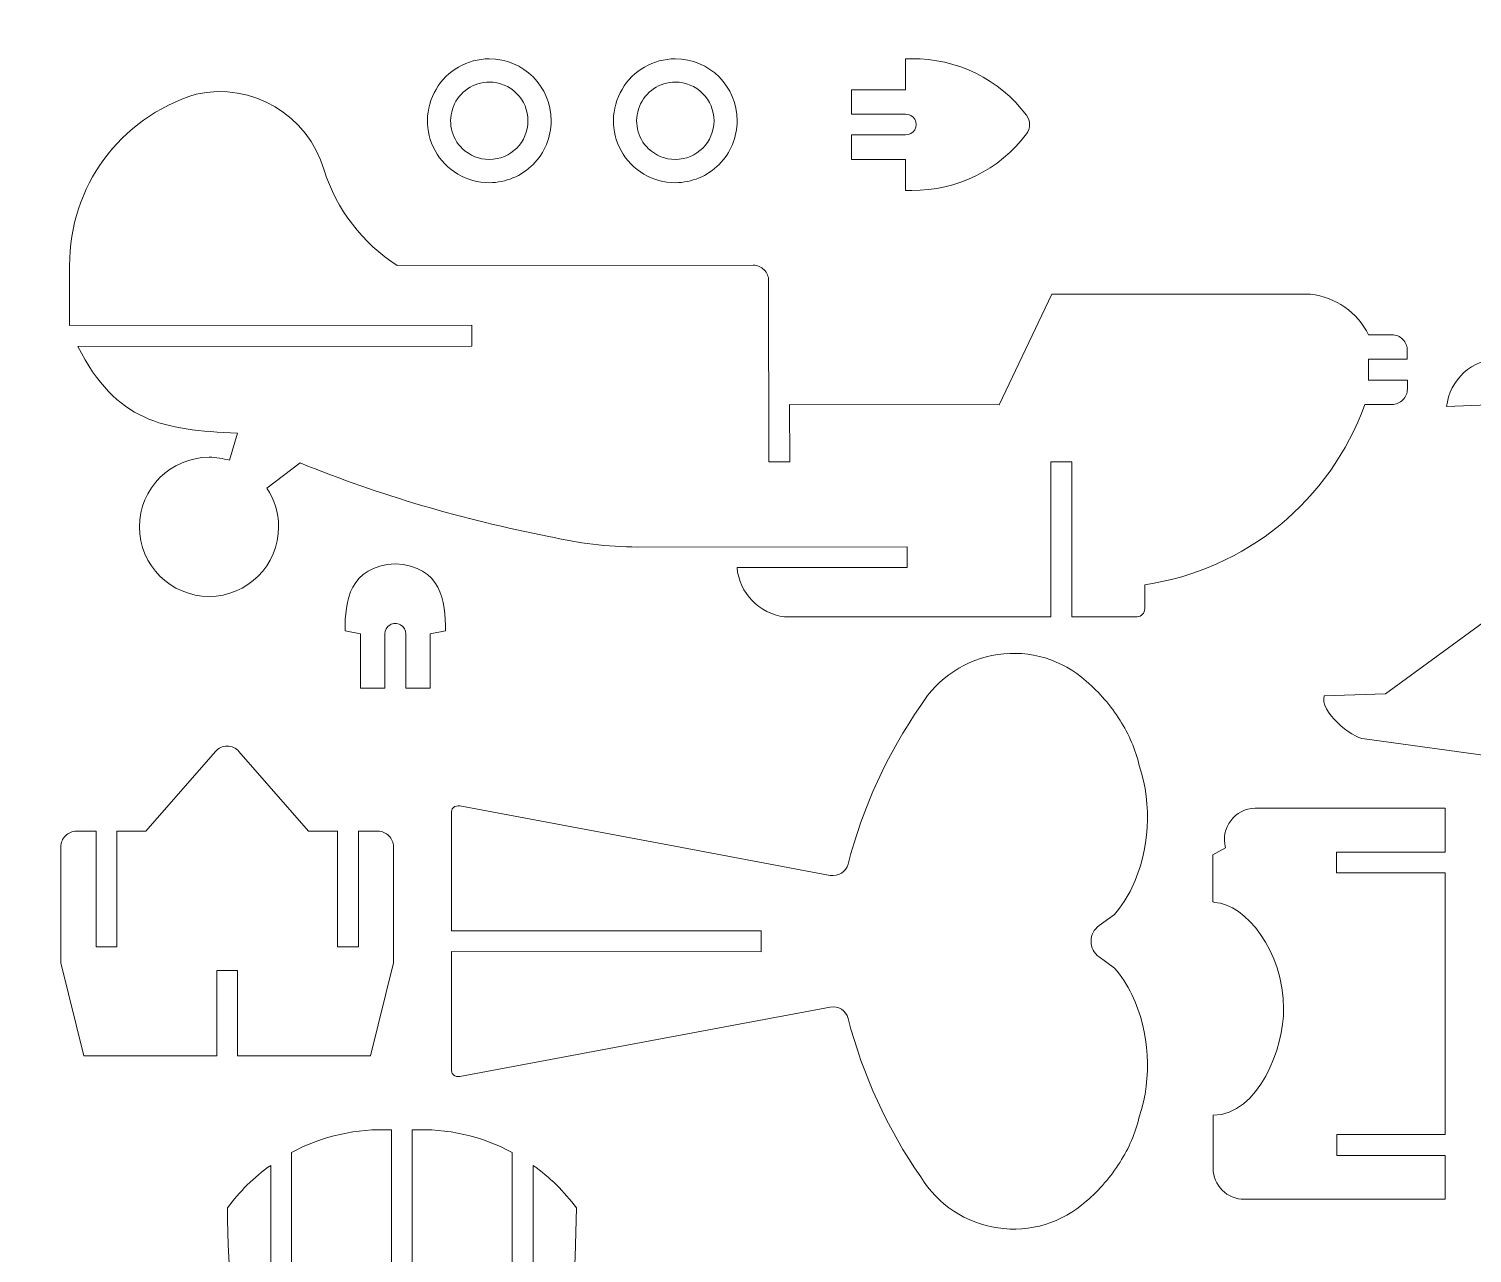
# Model space of a CAD drawing. Header units: millimetres. Extents: x -146 to 459, y -268 to 193.
# Drawn here: x -146.2 to 178.3, y -82.4 to 192.8 of the extents above; entities that cross this region are included whole.
import ezdxf

# ---------------------------------------------------------------- set-up
doc = ezdxf.new("R2010")
doc.units = ezdxf.units.MM
doc.header["$MEASUREMENT"] = 0

msp = doc.modelspace()

# ---------------------------------------------------------------- linework, layer by layer
at = {"color": 2, "lineweight": 5}
for points, knots in [([(180.9187, 39.9012), (180.6599, 39.9018), (208.8346, 39.8744), (213.618, 39.8742), (213.618, 39.8742), (218.4166, 39.8744), (220.2484, 39.9371), (222.7986, 37.5787), (222.7986, 37.5787), (219.7044, 30.4323), (212.5299, 25.9146), (204.7489, 26.2243), (204.7489, 26.2243), (204.7489, 26.2243), (154.1338, 33.1851), (154.1338, 33.1851), (154.1338, 33.1851), (151.0936, 33.4293), (143.9274, 39.5571), (145.0927, 42.845), (145.0927, 42.845), (145.0927, 42.845), (158.8242, 43.2861), (158.8242, 43.2861), (158.8242, 43.2861), (158.8242, 43.2861), (184.3786, 61.9671), (184.3786, 61.9671), (184.3786, 61.9671), (184.3786, 61.9671), (195.9626, 92.7008), (195.9626, 92.7008), (195.9626, 92.7008), (195.9626, 92.7008), (183.9589, 108.3292), (183.9589, 108.3292), (183.9589, 108.3292), (183.9589, 108.3292), (172.6045, 107.8715), (172.6045, 107.8715), (172.6045, 107.8715), (173.2632, 113.9493), (178.3554, 118.5911), (184.4683, 118.6724), (184.4683, 118.6724), (184.4683, 118.6724), (207.1836, 122.4716), (207.1836, 122.4716), (207.1836, 122.4716), (207.1836, 122.4716), (220.6573, 158.2188), (220.6573, 158.2188), (220.6573, 158.2188), (220.6573, 158.2188), (208.6534, 173.8473), (208.6534, 173.8473), (208.6534, 173.8473), (208.6534, 173.8473), (197.299, 173.3895), (197.299, 173.3895), (197.299, 173.3895), (197.9578, 179.4673), (203.05, 184.1091), (209.163, 184.1904), (209.163, 184.1904), (209.163, 184.1904), (244.7671, 190.1456), (244.7671, 190.1456), (244.7671, 190.1456), (247.508, 191.18), (250.3814, 191.8253), (253.3014, 192.0624), (253.3014, 192.0624), (254.1309, 192.1638), (254.9646, 192.2189), (255.8, 192.2283), (255.8, 192.2283), (264.8837, 192.7883), (273.0301, 186.0737), (274.7885, 177.1439), (274.7885, 177.1439), (260.7618, 177.1439), (246.7344, 177.1439), (232.7075, 177.1439), (232.7075, 177.1439), (232.7075, 177.1439), (232.7074, 172.451), (232.7074, 172.451), (232.7074, 172.451), (232.7074, 172.451), (255.8721, 172.4507), (255.8721, 172.4507), (255.8721, 172.4507), (259.0268, 172.4506), (260.8529, 170.8339), (259.94, 167.6993), (259.94, 167.6993), (259.6097, 166.5675), (258.7284, 165.6798), (257.5988, 165.3429), (257.5988, 165.3429), (257.5988, 165.3429), (234.7885, 156.2755), (234.7885, 156.2755), (234.7885, 156.2755), (234.7885, 156.2755), (228.5965, 139.8488), (228.5965, 139.8488), (228.5965, 139.8488), (228.5965, 139.8488), (223.2397, 125.6343), (223.2397, 125.6343), (223.2397, 125.6343), (224.9969, 126.0921), (226.7928, 126.3971), (228.6067, 126.5444), (228.6067, 126.5444), (229.4361, 126.6457), (230.27, 126.7009), (231.1053, 126.7103), (231.1053, 126.7103), (240.1891, 127.2703), (248.2647, 120.5453), (250.023, 111.6155), (250.023, 111.6155), (250.0231, 111.6156), (207.9421, 111.6155), (207.942, 111.6155), (207.942, 111.6155), (207.942, 111.6155), (207.9421, 106.9212), (207.9421, 106.9212), (207.9421, 106.9212), (207.9421, 106.9212), (231.2748, 106.9327), (231.2748, 106.9327), (231.2748, 106.9327), (234.2518, 106.5236), (236.1453, 105.2712), (235.2452, 102.1811), (235.2452, 102.1811), (234.9152, 101.0495), (234.0338, 100.162), (232.9042, 99.8248), (232.9042, 99.8248), (232.9042, 99.8248), (210.0939, 90.7575), (210.0939, 90.7575), (210.0939, 90.7575), (210.0939, 90.7575), (203.9019, 74.3308), (203.9019, 74.3308), (203.9019, 74.3308), (203.9019, 74.3308), (198.5099, 60.0233), (198.5099, 60.0233), (198.5099, 60.0233), (198.5099, 60.0233), (206.9293, 52.4217), (206.9293, 52.4217), (206.9293, 52.4217), (209.7176, 50.8625), (208.5734, 44.5916), (205.9086, 44.5916), (205.9086, 44.5916), (205.9086, 44.5916), (180.9619, 44.5917), (180.9619, 44.5917), (180.9619, 44.5917), (180.9619, 44.5917), (180.9187, 39.9012), (180.9187, 39.9012)], [0, 0, 0, 0, 0.02325581, 0.02325581, 0.02325581, 0.02325581, 0.04651163, 0.04651163, 0.04651163, 0.04651163, 0.06976744, 0.06976744, 0.06976744, 0.06976744, 0.09302326, 0.09302326, 0.09302326, 0.09302326, 0.11627907, 0.11627907, 0.11627907, 0.11627907, 0.13953488, 0.13953488, 0.13953488, 0.13953488, 0.1627907, 0.1627907, 0.1627907, 0.1627907, 0.18604651, 0.18604651, 0.18604651, 0.18604651, 0.20930233, 0.20930233, 0.20930233, 0.20930233, 0.23255814, 0.23255814, 0.23255814, 0.23255814, 0.25581395, 0.25581395, 0.25581395, 0.25581395, 0.27906977, 0.27906977, 0.27906977, 0.27906977, 0.30232558, 0.30232558, 0.30232558, 0.30232558, 0.3255814, 0.3255814, 0.3255814, 0.3255814, 0.34883721, 0.34883721, 0.34883721, 0.34883721, 0.37209302, 0.37209302, 0.37209302, 0.37209302, 0.39534884, 0.39534884, 0.39534884, 0.39534884, 0.41860465, 0.41860465, 0.41860465, 0.41860465, 0.44186047, 0.44186047, 0.44186047, 0.44186047, 0.46511628, 0.46511628, 0.46511628, 0.46511628, 0.48837209, 0.48837209, 0.48837209, 0.48837209, 0.51162791, 0.51162791, 0.51162791, 0.51162791, 0.53488372, 0.53488372, 0.53488372, 0.53488372, 0.55813953, 0.55813953, 0.55813953, 0.55813953, 0.58139535, 0.58139535, 0.58139535, 0.58139535, 0.60465116, 0.60465116, 0.60465116, 0.60465116, 0.62790698, 0.62790698, 0.62790698, 0.62790698, 0.65116279, 0.65116279, 0.65116279, 0.65116279, 0.6744186, 0.6744186, 0.6744186, 0.6744186, 0.69767442, 0.69767442, 0.69767442, 0.69767442, 0.72093023, 0.72093023, 0.72093023, 0.72093023, 0.74418605, 0.74418605, 0.74418605, 0.74418605, 0.76744186, 0.76744186, 0.76744186, 0.76744186, 0.79069767, 0.79069767, 0.79069767, 0.79069767, 0.81395349, 0.81395349, 0.81395349, 0.81395349, 0.8372093, 0.8372093, 0.8372093, 0.8372093, 0.86046512, 0.86046512, 0.86046512, 0.86046512, 0.88372093, 0.88372093, 0.88372093, 0.88372093, 0.90697674, 0.90697674, 0.90697674, 0.90697674, 0.93023256, 0.93023256, 0.93023256, 0.93023256, 0.95348837, 0.95348837, 0.95348837, 0.95348837, 0.97674419, 0.97674419, 0.97674419, 0.97674419, 1, 1, 1, 1]), ([(-42.6723, 158.2187), (-38.9796, 158.2212), (-35.4391, 159.6907), (-32.8299, 162.3039), (-32.8299, 162.3039), (-30.2204, 164.9173), (-28.756, 168.4426), (-28.7584, 172.1358), (-28.7584, 172.1358), (-28.7638, 179.8263), (-34.9837, 186.0566), (-42.6734, 186.0519), (-42.6734, 186.0519), (-47.6003, 186.0434), (-52.1563, 183.433), (-54.6555, 179.1864), (-54.6555, 179.1864), (-57.1547, 174.9399), (-57.2496, 169.733), (-54.8655, 165.4208), (-54.8655, 165.4208), (-52.4156, 160.9757), (-47.7474, 158.2162), (-42.6723, 158.2187)], [0, 0, 0, 0, 0.16666667, 0.16666667, 0.16666667, 0.16666667, 0.33333333, 0.33333333, 0.33333333, 0.33333333, 0.5, 0.5, 0.5, 0.5, 0.66666667, 0.66666667, 0.66666667, 0.66666667, 0.83333333, 0.83333333, 0.83333333, 0.83333333, 1, 1, 1, 1]), ([(-0.8459, 158.2187), (2.8469, 158.2212), (6.3873, 159.6907), (8.9966, 162.3039), (8.9966, 162.3039), (11.6058, 164.9172), (13.0704, 168.4426), (13.0679, 172.1358), (13.0679, 172.1358), (13.0626, 179.8263), (6.8427, 186.0566), (-0.8469, 186.0519), (-0.8469, 186.0519), (-5.7739, 186.0434), (-10.3299, 183.4329), (-12.8291, 179.1864), (-12.8291, 179.1864), (-15.3283, 174.9399), (-15.4232, 169.733), (-13.0391, 165.4208), (-13.0391, 165.4208), (-10.5892, 160.9757), (-5.921, 158.2161), (-0.8459, 158.2187)], [0, 0, 0, 0, 0.16666667, 0.16666667, 0.16666667, 0.16666667, 0.33333333, 0.33333333, 0.33333333, 0.33333333, 0.5, 0.5, 0.5, 0.5, 0.66666667, 0.66666667, 0.66666667, 0.66666667, 0.83333333, 0.83333333, 0.83333333, 0.83333333, 1, 1, 1, 1]), ([(52.342, 156.4962), (52.342, 156.4962), (50.9505, 156.4964), (50.9505, 156.4964), (50.9505, 156.4964), (50.9505, 156.4964), (50.9505, 163.4548), (50.9505, 163.4548), (50.9505, 163.4548), (50.9505, 163.4548), (38.7732, 163.4548), (38.7732, 163.4548), (38.7732, 163.4548), (38.7732, 163.4548), (38.7732, 168.9345), (38.7732, 168.9345), (38.7732, 168.9345), (38.7732, 168.9345), (50.9505, 168.9345), (50.9505, 168.9345), (50.9505, 168.9345), (51.7894, 168.9345), (52.5646, 169.382), (52.9842, 170.1087), (52.9842, 170.1087), (53.4036, 170.8353), (53.4036, 171.7305), (52.9842, 172.4571), (52.9842, 172.4571), (52.5646, 173.1838), (51.7894, 173.6313), (50.9505, 173.6313), (50.9505, 173.6313), (50.9505, 173.6313), (38.7732, 173.6313), (38.7732, 173.6313), (38.7732, 173.6313), (38.7732, 173.6313), (38.7731, 179.111), (38.7731, 179.111), (38.7731, 179.111), (38.7731, 179.111), (44.4443, 179.111), (44.4443, 179.111), (44.4443, 179.111), (44.4443, 179.111), (50.9503, 179.111), (50.9503, 179.111), (50.9503, 179.111), (50.9503, 179.111), (50.9503, 186.0519), (50.9503, 186.0519), (50.9503, 186.0519), (50.9503, 186.0519), (52.3246, 186.0519), (52.3246, 186.0519), (52.3246, 186.0519), (62.4586, 186.1961), (72.0573, 181.4775), (78.1398, 173.3703), (78.1398, 173.3703), (79.0675, 172.1344), (79.0667, 170.4322), (78.1399, 169.1955), (78.1399, 169.1955), (72.0672, 161.0848), (62.4734, 156.3655), (52.342, 156.4962)], [0, 0, 0, 0, 0.05882353, 0.05882353, 0.05882353, 0.05882353, 0.11764706, 0.11764706, 0.11764706, 0.11764706, 0.17647059, 0.17647059, 0.17647059, 0.17647059, 0.23529412, 0.23529412, 0.23529412, 0.23529412, 0.29411765, 0.29411765, 0.29411765, 0.29411765, 0.35294118, 0.35294118, 0.35294118, 0.35294118, 0.41176471, 0.41176471, 0.41176471, 0.41176471, 0.47058824, 0.47058824, 0.47058824, 0.47058824, 0.52941176, 0.52941176, 0.52941176, 0.52941176, 0.58823529, 0.58823529, 0.58823529, 0.58823529, 0.64705882, 0.64705882, 0.64705882, 0.64705882, 0.70588235, 0.70588235, 0.70588235, 0.70588235, 0.76470588, 0.76470588, 0.76470588, 0.76470588, 0.82352941, 0.82352941, 0.82352941, 0.82352941, 0.88235294, 0.88235294, 0.88235294, 0.88235294, 0.94117647, 0.94117647, 0.94117647, 0.94117647, 1, 1, 1, 1]), ([(160.2737, 124.0193), (160.2737, 124.0193), (155.0565, 124.0128), (155.0565, 124.0128), (155.0565, 124.0128), (152.5429, 129.1035), (147.6486, 132.5083), (142.0069, 133.1441), (142.0069, 133.1441), (142.0069, 133.1441), (83.7936, 133.1441), (83.7936, 133.1441), (83.7936, 133.1441), (83.7936, 133.1441), (72.0065, 108.2732), (72.0065, 108.2732), (72.0065, 108.2732), (72.0065, 108.2732), (24.8666, 108.3272), (24.8666, 108.3272), (24.8666, 108.3272), (24.8666, 108.3272), (24.8738, 95.4929), (24.8738, 95.4929), (24.8738, 95.4929), (24.8738, 95.4929), (20.177, 95.4927), (20.177, 95.4927), (20.177, 95.4927), (20.177, 95.4927), (20.14, 136.19), (20.14, 136.19), (20.14, 136.19), (20.14, 137.1122), (19.7736, 137.9965), (19.1214, 138.6483), (19.1214, 138.6483), (18.4692, 139.3003), (17.5802, 139.6661), (16.6583, 139.6656), (16.6583, 139.6656), (16.6583, 139.6656), (-63.361, 139.5684), (-63.361, 139.5684), (-63.361, 139.5684), (-71.177, 144.6433), (-76.9948, 152.1784), (-79.8247, 161.0571), (-79.8247, 161.0571), (-83.4371, 173.4136), (-96.0171, 180.8657), (-108.5963, 178.1291), (-108.5963, 178.1291), (-126.0617, 172.5598), (-137.0245, 157.3901), (-137.0572, 139.5804), (-137.0572, 139.5804), (-137.0572, 139.5804), (-137.0572, 126.1035), (-137.0572, 126.1035), (-137.0572, 126.1035), (-137.0572, 126.1035), (-46.5978, 126.1949), (-46.5978, 126.1949), (-46.5978, 126.1949), (-46.5978, 126.1949), (-46.5939, 121.498), (-46.5939, 121.498), (-46.5939, 121.498), (-46.5939, 121.498), (-135.2326, 121.4083), (-135.2326, 121.4083), (-135.2326, 121.4083), (-126.5275, 104.4736), (-116.1414, 102.5779), (-99.3184, 101.927), (-99.3184, 101.927), (-99.3184, 101.927), (-101.0897, 95.8095), (-101.0897, 95.8095), (-101.0897, 95.8095), (-102.543, 96.2556), (-104.0864, 96.4961), (-105.6858, 96.4961), (-105.6858, 96.4961), (-114.3242, 96.4961), (-121.3295, 89.4906), (-121.3295, 80.8525), (-121.3295, 80.8525), (-121.3295, 72.2141), (-114.3242, 65.2088), (-105.6858, 65.2088), (-105.6858, 65.2088), (-97.0475, 65.2088), (-90.0421, 72.2141), (-90.0421, 80.8525), (-90.0421, 80.8525), (-90.0421, 84.0711), (-91.0148, 87.063), (-92.6822, 89.5502), (-92.6822, 89.5502), (-92.6822, 89.5502), (-85.2037, 95.2096), (-85.2037, 95.2096), (-85.2037, 95.2096), (-67.1458, 87.9182), (-48.4193, 82.3959), (-29.2945, 78.7215), (-29.2945, 78.7215), (-22.7569, 77.1599), (-16.0603, 76.3551), (-9.339, 76.3231), (-9.339, 76.3231), (-9.339, 76.3231), (51.2672, 76.3839), (51.2672, 76.3839), (51.2672, 76.3839), (51.2672, 76.3839), (51.2728, 71.687), (51.2728, 71.687), (51.2728, 71.687), (51.2728, 71.687), (13.0331, 71.687), (13.0331, 71.687), (13.0331, 71.687), (13.5514, 65.9699), (18.0005, 61.3423), (23.6946, 60.6132), (23.6946, 60.6132), (23.6946, 60.6132), (83.6346, 60.6517), (83.6346, 60.6517), (83.6346, 60.6517), (83.6346, 60.6517), (83.6345, 95.4927), (83.6345, 95.4927), (83.6345, 95.4927), (83.6345, 95.4927), (88.3315, 95.4967), (88.3315, 95.4967), (88.3315, 95.4967), (88.3315, 95.4967), (88.3315, 60.6517), (88.3315, 60.6517), (88.3315, 60.6517), (88.3315, 60.6517), (102.9841, 60.6517), (102.9841, 60.6517), (102.9841, 60.6517), (103.4452, 60.6519), (103.8873, 60.8766), (104.2131, 61.2029), (104.2131, 61.2029), (104.5389, 61.5289), (104.7219, 61.9736), (104.7215, 62.4346), (104.7215, 62.4346), (104.7215, 62.4346), (104.7159, 67.8449), (104.7159, 67.8449), (104.7159, 67.8449), (127.418, 71.1608), (146.4479, 86.7576), (154.1833, 108.3571), (154.1833, 108.3571), (154.1833, 108.3571), (160.2897, 108.3628), (160.2897, 108.3628), (160.2897, 108.3628), (161.212, 108.363), (162.0963, 108.7293), (162.7481, 109.3815), (162.7481, 109.3815), (163.4002, 110.0337), (163.7664, 110.9226), (163.7662, 111.8446), (163.7662, 111.8446), (163.7662, 111.8446), (163.7636, 113.8452), (163.7636, 113.8452), (163.7636, 113.8452), (163.7636, 113.8452), (155.0656, 113.836), (155.0656, 113.836), (155.0656, 113.836), (155.0656, 113.836), (155.0618, 118.5331), (155.0618, 118.5331), (155.0618, 118.5331), (155.0618, 118.5331), (163.7597, 118.5422), (163.7597, 118.5422), (163.7597, 118.5422), (163.7597, 118.5422), (163.757, 120.5429), (163.757, 120.5429), (163.757, 120.5429), (163.7569, 121.4651), (163.3904, 122.3498), (162.7377, 123.0017), (162.7377, 123.0017), (162.0853, 123.6539), (161.1959, 124.0199), (160.2737, 124.0193)], [0, 0, 0, 0, 0.01960784, 0.01960784, 0.01960784, 0.01960784, 0.03921569, 0.03921569, 0.03921569, 0.03921569, 0.05882353, 0.05882353, 0.05882353, 0.05882353, 0.07843137, 0.07843137, 0.07843137, 0.07843137, 0.09803922, 0.09803922, 0.09803922, 0.09803922, 0.11764706, 0.11764706, 0.11764706, 0.11764706, 0.1372549, 0.1372549, 0.1372549, 0.1372549, 0.15686275, 0.15686275, 0.15686275, 0.15686275, 0.17647059, 0.17647059, 0.17647059, 0.17647059, 0.19607843, 0.19607843, 0.19607843, 0.19607843, 0.21568627, 0.21568627, 0.21568627, 0.21568627, 0.23529412, 0.23529412, 0.23529412, 0.23529412, 0.25490196, 0.25490196, 0.25490196, 0.25490196, 0.2745098, 0.2745098, 0.2745098, 0.2745098, 0.29411765, 0.29411765, 0.29411765, 0.29411765, 0.31372549, 0.31372549, 0.31372549, 0.31372549, 0.33333333, 0.33333333, 0.33333333, 0.33333333, 0.35294118, 0.35294118, 0.35294118, 0.35294118, 0.37254902, 0.37254902, 0.37254902, 0.37254902, 0.39215686, 0.39215686, 0.39215686, 0.39215686, 0.41176471, 0.41176471, 0.41176471, 0.41176471, 0.43137255, 0.43137255, 0.43137255, 0.43137255, 0.45098039, 0.45098039, 0.45098039, 0.45098039, 0.47058824, 0.47058824, 0.47058824, 0.47058824, 0.49019608, 0.49019608, 0.49019608, 0.49019608, 0.50980392, 0.50980392, 0.50980392, 0.50980392, 0.52941176, 0.52941176, 0.52941176, 0.52941176, 0.54901961, 0.54901961, 0.54901961, 0.54901961, 0.56862745, 0.56862745, 0.56862745, 0.56862745, 0.58823529, 0.58823529, 0.58823529, 0.58823529, 0.60784314, 0.60784314, 0.60784314, 0.60784314, 0.62745098, 0.62745098, 0.62745098, 0.62745098, 0.64705882, 0.64705882, 0.64705882, 0.64705882, 0.66666667, 0.66666667, 0.66666667, 0.66666667, 0.68627451, 0.68627451, 0.68627451, 0.68627451, 0.70588235, 0.70588235, 0.70588235, 0.70588235, 0.7254902, 0.7254902, 0.7254902, 0.7254902, 0.74509804, 0.74509804, 0.74509804, 0.74509804, 0.76470588, 0.76470588, 0.76470588, 0.76470588, 0.78431373, 0.78431373, 0.78431373, 0.78431373, 0.80392157, 0.80392157, 0.80392157, 0.80392157, 0.82352941, 0.82352941, 0.82352941, 0.82352941, 0.84313725, 0.84313725, 0.84313725, 0.84313725, 0.8627451, 0.8627451, 0.8627451, 0.8627451, 0.88235294, 0.88235294, 0.88235294, 0.88235294, 0.90196078, 0.90196078, 0.90196078, 0.90196078, 0.92156863, 0.92156863, 0.92156863, 0.92156863, 0.94117647, 0.94117647, 0.94117647, 0.94117647, 0.96078431, 0.96078431, 0.96078431, 0.96078431, 0.98039216, 0.98039216, 0.98039216, 0.98039216, 1, 1, 1, 1]), ([(-48.695, 165.8553), (-47.0738, 164.3029), (-44.9172, 163.4366), (-42.6723, 163.4371), (-42.6723, 163.4371), (-37.8639, 163.4408), (-33.9686, 167.3286), (-33.9714, 172.1346), (-33.9714, 172.1346), (-33.9728, 174.4429), (-34.8916, 176.6563), (-36.5255, 178.2876), (-36.5255, 178.2876), (-38.1595, 179.9187), (-40.364, 180.8345), (-42.6734, 180.8331), (-42.6734, 180.8331), (-46.2323, 180.8192), (-49.4254, 178.6439), (-50.7396, 175.3382), (-50.7396, 175.3382), (-52.0537, 172.0322), (-51.2739, 168.3067), (-48.695, 165.8553)], [0, 0, 0, 0, 0.16666667, 0.16666667, 0.16666667, 0.16666667, 0.33333333, 0.33333333, 0.33333333, 0.33333333, 0.5, 0.5, 0.5, 0.5, 0.66666667, 0.66666667, 0.66666667, 0.66666667, 0.83333333, 0.83333333, 0.83333333, 0.83333333, 1, 1, 1, 1]), ([(-6.8686, 165.8552), (-5.2475, 164.3028), (-3.0908, 163.4365), (-0.8459, 163.4371), (-0.8459, 163.4371), (3.9625, 163.4408), (7.8578, 167.3286), (7.8551, 172.1346), (7.8551, 172.1346), (7.8537, 174.4429), (6.9348, 176.6562), (5.3009, 178.2875), (5.3009, 178.2875), (3.6669, 179.9187), (1.4625, 180.8344), (-0.847, 180.833), (-0.847, 180.833), (-4.406, 180.8191), (-7.599, 178.6439), (-8.9132, 175.3381), (-8.9132, 175.3381), (-10.2273, 172.0321), (-9.4476, 168.3066), (-6.8686, 165.8552)], [0, 0, 0, 0, 0.16666667, 0.16666667, 0.16666667, 0.16666667, 0.33333333, 0.33333333, 0.33333333, 0.33333333, 0.5, 0.5, 0.5, 0.5, 0.66666667, 0.66666667, 0.66666667, 0.66666667, 0.83333333, 0.83333333, 0.83333333, 0.83333333, 1, 1, 1, 1]), ([(-63.8118, 59.1209), (-64.2171, 59.1209), (-64.6227, 59.016), (-64.9861, 58.8062), (-64.9861, 58.8062), (-65.7126, 58.3867), (-66.1603, 57.6116), (-66.1603, 56.7725), (-66.1603, 56.7725), (-66.1603, 56.7725), (-66.1603, 44.5955), (-66.1603, 44.5955), (-66.1603, 44.5955), (-66.1603, 44.5955), (-71.6399, 44.5955), (-71.6399, 44.5955), (-71.6399, 44.5955), (-71.6399, 44.5955), (-71.6399, 56.7725), (-71.6399, 56.7725), (-71.6399, 56.7725), (-71.6399, 56.7725), (-75.119, 57.4684), (-75.119, 57.4684), (-75.119, 57.4684), (-75.119, 64.2389), (-74.1534, 71.9737), (-63.8118, 72.545), (-63.8118, 72.545), (-53.4702, 71.9737), (-52.5045, 64.2389), (-52.5045, 57.4684), (-52.5045, 57.4684), (-52.5045, 57.4684), (-55.9836, 56.7725), (-55.9836, 56.7725), (-55.9836, 56.7725), (-55.9836, 56.7725), (-55.9836, 44.5955), (-55.9836, 44.5955), (-55.9836, 44.5955), (-55.9836, 44.5955), (-61.4634, 44.5955), (-61.4634, 44.5955), (-61.4634, 44.5955), (-61.4634, 44.5955), (-61.4634, 56.7725), (-61.4634, 56.7725), (-61.4634, 56.7725), (-61.4634, 57.6116), (-61.911, 58.3867), (-62.6376, 58.8062), (-62.6376, 58.8062), (-63.0008, 59.016), (-63.4063, 59.1209), (-63.8118, 59.1209)], [0, 0, 0, 0, 0.07142857, 0.07142857, 0.07142857, 0.07142857, 0.14285714, 0.14285714, 0.14285714, 0.14285714, 0.21428571, 0.21428571, 0.21428571, 0.21428571, 0.28571429, 0.28571429, 0.28571429, 0.28571429, 0.35714286, 0.35714286, 0.35714286, 0.35714286, 0.42857143, 0.42857143, 0.42857143, 0.42857143, 0.5, 0.5, 0.5, 0.5, 0.57142857, 0.57142857, 0.57142857, 0.57142857, 0.64285714, 0.64285714, 0.64285714, 0.64285714, 0.71428571, 0.71428571, 0.71428571, 0.71428571, 0.78571429, 0.78571429, 0.78571429, 0.78571429, 0.85714286, 0.85714286, 0.85714286, 0.85714286, 0.92857143, 0.92857143, 0.92857143, 0.92857143, 1, 1, 1, 1]), ([(103.495, 27.2214), (102.6281, 30.821), (101.1606, 34.247), (99.1535, 37.3582), (99.1535, 37.3582), (97.0864, 40.6641), (94.5241, 43.6314), (91.555, 46.1582), (91.555, 46.1582), (86.1548, 51.0303), (78.8981, 53.2135), (71.7007, 52.1658), (71.7007, 52.1658), (64.5032, 51.1179), (58.1467, 46.9181), (54.3597, 40.7086), (54.3597, 40.7086), (46.8353, 29.8896), (41.2967, 17.8228), (37.9973, 5.0644), (37.9973, 5.0644), (37.5373, 3.2937), (35.7819, 2.1792), (33.9847, 2.521), (33.9847, 2.521), (33.9847, 2.521), (-4.913, 9.8063), (-4.913, 9.8063), (-4.913, 9.8063), (-4.913, 9.8063), (-49.3172, 18.1188), (-49.3172, 18.1188), (-49.3172, 18.1188), (-49.8303, 18.2196), (-50.3584, 18.0832), (-50.7604, 17.7492), (-50.7604, 17.7492), (-51.1626, 17.4152), (-51.1438, 16.9179), (-51.1392, 16.3951), (-51.1392, 16.3951), (-51.1392, 16.3951), (-51.1392, -9.9414), (-51.1392, -9.9414), (-51.1392, -9.9414), (-51.1392, -9.9414), (18.4465, -9.9327), (18.4465, -9.9327), (18.4465, -9.9327), (18.4465, -9.9327), (18.4465, -12.2852), (18.4465, -12.2852), (18.4465, -12.2852), (18.4465, -12.2852), (18.4465, -14.6377), (18.4465, -14.6377), (18.4465, -14.6377), (18.4465, -14.6377), (-51.1392, -14.629), (-51.1392, -14.629), (-51.1392, -14.629), (-51.1392, -14.629), (-51.1392, -40.9656), (-51.1392, -40.9656), (-51.1392, -40.9656), (-51.1438, -41.4883), (-51.1626, -41.9856), (-50.7604, -42.3196), (-50.7604, -42.3196), (-50.3584, -42.6537), (-49.8303, -42.7899), (-49.3172, -42.6893), (-49.3172, -42.6893), (-49.3172, -42.6893), (-4.913, -34.3768), (-4.913, -34.3768), (-4.913, -34.3768), (-4.913, -34.3768), (33.9847, -27.0914), (33.9847, -27.0914), (33.9847, -27.0914), (35.7819, -26.7497), (37.5373, -27.8643), (37.9973, -29.6348), (37.9973, -29.6348), (41.2967, -42.3932), (46.8353, -54.4601), (54.3597, -65.279), (54.3597, -65.279), (58.1467, -71.4886), (64.5032, -75.6884), (71.7007, -76.7361), (71.7007, -76.7361), (78.8981, -77.7839), (86.1548, -75.6008), (91.555, -70.7286), (91.555, -70.7286), (94.5241, -68.2017), (97.0864, -65.2344), (99.1535, -61.9288), (99.1535, -61.9288), (101.1606, -58.8177), (102.6281, -55.3913), (103.495, -51.7918), (103.495, -51.7918), (106.4348, -42.736), (105.8461, -32.9103), (101.8411, -24.2725), (101.8411, -24.2725), (100.778, -22.1405), (99.4658, -20.1433), (97.9314, -18.3211), (97.9314, -18.3211), (97.9314, -18.3211), (94.4589, -15.8085), (94.4589, -15.8085), (94.4589, -15.8085), (93.2921, -14.9644), (92.6594, -13.7253), (92.6594, -12.2852), (92.6594, -12.2852), (92.6595, -10.845), (93.2922, -9.6059), (94.4589, -8.7618), (94.4589, -8.7618), (94.4589, -8.7618), (97.9314, -6.2492), (97.9314, -6.2492), (97.9314, -6.2492), (99.4658, -4.4271), (100.778, -2.4297), (101.8411, -0.298), (101.8411, -0.298), (105.8461, 8.3398), (106.4348, 18.1656), (103.495, 27.2214)], [0, 0, 0, 0, 0.02941176, 0.02941176, 0.02941176, 0.02941176, 0.05882353, 0.05882353, 0.05882353, 0.05882353, 0.08823529, 0.08823529, 0.08823529, 0.08823529, 0.11764706, 0.11764706, 0.11764706, 0.11764706, 0.14705882, 0.14705882, 0.14705882, 0.14705882, 0.17647059, 0.17647059, 0.17647059, 0.17647059, 0.20588235, 0.20588235, 0.20588235, 0.20588235, 0.23529412, 0.23529412, 0.23529412, 0.23529412, 0.26470588, 0.26470588, 0.26470588, 0.26470588, 0.29411765, 0.29411765, 0.29411765, 0.29411765, 0.32352941, 0.32352941, 0.32352941, 0.32352941, 0.35294118, 0.35294118, 0.35294118, 0.35294118, 0.38235294, 0.38235294, 0.38235294, 0.38235294, 0.41176471, 0.41176471, 0.41176471, 0.41176471, 0.44117647, 0.44117647, 0.44117647, 0.44117647, 0.47058824, 0.47058824, 0.47058824, 0.47058824, 0.5, 0.5, 0.5, 0.5, 0.52941176, 0.52941176, 0.52941176, 0.52941176, 0.55882353, 0.55882353, 0.55882353, 0.55882353, 0.58823529, 0.58823529, 0.58823529, 0.58823529, 0.61764706, 0.61764706, 0.61764706, 0.61764706, 0.64705882, 0.64705882, 0.64705882, 0.64705882, 0.67647059, 0.67647059, 0.67647059, 0.67647059, 0.70588235, 0.70588235, 0.70588235, 0.70588235, 0.73529412, 0.73529412, 0.73529412, 0.73529412, 0.76470588, 0.76470588, 0.76470588, 0.76470588, 0.79411765, 0.79411765, 0.79411765, 0.79411765, 0.82352941, 0.82352941, 0.82352941, 0.82352941, 0.85294118, 0.85294118, 0.85294118, 0.85294118, 0.88235294, 0.88235294, 0.88235294, 0.88235294, 0.91176471, 0.91176471, 0.91176471, 0.91176471, 0.94117647, 0.94117647, 0.94117647, 0.94117647, 0.97058824, 0.97058824, 0.97058824, 0.97058824, 1, 1, 1, 1]), ([(-99.2707, -18.8756), (-99.2707, -18.8756), (-99.2707, -38.0112), (-99.2707, -38.0112), (-99.2707, -38.0112), (-99.2707, -38.0112), (-69.4196, -38.0112), (-69.4196, -38.0112), (-69.4196, -38.0112), (-69.4196, -38.0112), (-64.2182, -17.1363), (-64.2182, -17.1363), (-64.2182, -17.1363), (-64.2182, -17.1363), (-64.2182, 8.9575), (-64.2182, 8.9575), (-64.2182, 8.9575), (-64.2188, 9.8796), (-64.5857, 10.7682), (-65.2381, 11.4197), (-65.2381, 11.4197), (-65.8907, 12.0713), (-66.7752, 12.4373), (-67.6973, 12.4367), (-67.6973, 12.4367), (-67.6973, 12.4367), (-72.1073, 12.4367), (-72.1073, 12.4367), (-72.1073, 12.4367), (-72.1073, 12.4367), (-72.1073, -13.5661), (-72.1073, -13.5661), (-72.1073, -13.5661), (-72.1073, -13.5661), (-76.8041, -13.5661), (-76.8041, -13.5661), (-76.8041, -13.5661), (-76.8041, -13.5661), (-76.8041, 12.4367), (-76.8041, 12.4367), (-76.8041, 12.4367), (-76.8041, 12.4367), (-83.3536, 12.4367), (-83.3536, 12.4367), (-83.3536, 12.4367), (-83.3536, 12.4367), (-98.9924, 30.3717), (-98.9924, 30.3717), (-98.9924, 30.3717), (-99.6517, 31.1279), (-100.6099, 31.5658), (-101.6133, 31.5651), (-101.6133, 31.5651), (-102.6166, 31.5642), (-103.5704, 31.1291), (-104.2285, 30.3717), (-104.2285, 30.3717), (-104.2285, 30.3717), (-119.8848, 12.4367), (-119.8848, 12.4367), (-119.8848, 12.4367), (-119.8848, 12.4367), (-126.4048, 12.4367), (-126.4048, 12.4367), (-126.4048, 12.4367), (-126.4048, 12.4367), (-126.4048, -13.5661), (-126.4048, -13.5661), (-126.4048, -13.5661), (-126.4048, -13.5661), (-131.1016, -13.5661), (-131.1016, -13.5661), (-131.1016, -13.5661), (-131.1016, -13.5661), (-131.1016, 12.4367), (-131.1016, 12.4367), (-131.1016, 12.4367), (-131.1016, 12.4367), (-135.5408, 12.4367), (-135.5408, 12.4367), (-135.5408, 12.4367), (-136.4631, 12.4361), (-137.3517, 12.069), (-138.0032, 11.4167), (-138.0032, 11.4167), (-138.6548, 10.7643), (-139.0207, 9.8796), (-139.0201, 8.9575), (-139.0201, 8.9575), (-139.0201, 8.9575), (-139.0201, -17.1363), (-139.0201, -17.1363), (-139.0201, -17.1363), (-139.0201, -17.1363), (-133.8187, -38.0112), (-133.8187, -38.0112), (-133.8187, -38.0112), (-133.8187, -38.0112), (-103.9675, -38.0112), (-103.9675, -38.0112), (-103.9675, -38.0112), (-103.9675, -38.0112), (-103.9675, -18.8757), (-103.9675, -18.8757), (-103.9675, -18.8757), (-103.9675, -18.8757), (-99.2707, -18.8756), (-99.2707, -18.8756)], [0, 0, 0, 0, 0.03703704, 0.03703704, 0.03703704, 0.03703704, 0.07407407, 0.07407407, 0.07407407, 0.07407407, 0.11111111, 0.11111111, 0.11111111, 0.11111111, 0.14814815, 0.14814815, 0.14814815, 0.14814815, 0.18518519, 0.18518519, 0.18518519, 0.18518519, 0.22222222, 0.22222222, 0.22222222, 0.22222222, 0.25925926, 0.25925926, 0.25925926, 0.25925926, 0.2962963, 0.2962963, 0.2962963, 0.2962963, 0.33333333, 0.33333333, 0.33333333, 0.33333333, 0.37037037, 0.37037037, 0.37037037, 0.37037037, 0.40740741, 0.40740741, 0.40740741, 0.40740741, 0.44444444, 0.44444444, 0.44444444, 0.44444444, 0.48148148, 0.48148148, 0.48148148, 0.48148148, 0.51851852, 0.51851852, 0.51851852, 0.51851852, 0.55555556, 0.55555556, 0.55555556, 0.55555556, 0.59259259, 0.59259259, 0.59259259, 0.59259259, 0.62962963, 0.62962963, 0.62962963, 0.62962963, 0.66666667, 0.66666667, 0.66666667, 0.66666667, 0.7037037, 0.7037037, 0.7037037, 0.7037037, 0.74074074, 0.74074074, 0.74074074, 0.74074074, 0.77777778, 0.77777778, 0.77777778, 0.77777778, 0.81481481, 0.81481481, 0.81481481, 0.81481481, 0.85185185, 0.85185185, 0.85185185, 0.85185185, 0.88888889, 0.88888889, 0.88888889, 0.88888889, 0.92592593, 0.92592593, 0.92592593, 0.92592593, 0.96296296, 0.96296296, 0.96296296, 0.96296296, 1, 1, 1, 1]), ([(120.0912, -63.3409), (120.0945, -65.1874), (120.8312, -66.957), (122.1391, -68.2605), (122.1391, -68.2605), (123.4473, -69.564), (125.2108, -70.2945), (127.0575, -70.2912), (127.0575, -70.2912), (127.0575, -70.2912), (172.2864, -70.2354), (172.2864, -70.2354), (172.2864, -70.2354), (172.2864, -70.2354), (172.2745, -60.4372), (172.2745, -60.4372), (172.2745, -60.4372), (172.2745, -60.4372), (147.9204, -60.4372), (147.9204, -60.4372), (147.9204, -60.4372), (147.9204, -60.4372), (147.9158, -55.7403), (147.9158, -55.7403), (147.9158, -55.7403), (147.9158, -55.7403), (172.2762, -55.7403), (172.2762, -55.7403), (172.2762, -55.7403), (172.2762, -55.7403), (172.2762, 3.0575), (172.2762, 3.0575), (172.2762, 3.0575), (172.2762, 3.0575), (147.8445, 3.0575), (147.8445, 3.0575), (147.8445, 3.0575), (147.8445, 3.0575), (147.8381, 7.7544), (147.8381, 7.7544), (147.8381, 7.7544), (147.8381, 7.7544), (172.2762, 7.7544), (172.2762, 7.7544), (172.2762, 7.7544), (172.2762, 7.7544), (172.2762, 17.6089), (172.2762, 17.6089), (172.2762, 17.6089), (172.2762, 17.6089), (129.5606, 17.6089), (129.5606, 17.6089), (129.5606, 17.6089), (125.0083, 17.5986), (121.6376, 13.0815), (122.8737, 8.7166), (122.8737, 8.7166), (122.8737, 8.7166), (120.0057, 7.1121), (120.0057, 7.1121), (120.0057, 7.1121), (120.0057, 7.1121), (120.0183, -3.43), (120.0183, -3.43), (120.0183, -3.43), (120.1544, -3.4702), (120.2866, -3.5173), (120.4212, -3.5604), (120.4212, -3.5604), (127.3409, -3.904), (135.9392, -14.4794), (135.9392, -27.4707), (135.9392, -27.4707), (135.9392, -27.4707), (135.9388, -27.5115), (135.9388, -27.5115), (135.9388, -27.5115), (136.0756, -35.9291), (130.3418, -51.3898), (120.0763, -51.3898), (120.0763, -51.3898), (120.0763, -51.3898), (120.0912, -63.3409), (120.0912, -63.3409)], [0, 0, 0, 0, 0.04761905, 0.04761905, 0.04761905, 0.04761905, 0.0952381, 0.0952381, 0.0952381, 0.0952381, 0.14285714, 0.14285714, 0.14285714, 0.14285714, 0.19047619, 0.19047619, 0.19047619, 0.19047619, 0.23809524, 0.23809524, 0.23809524, 0.23809524, 0.28571429, 0.28571429, 0.28571429, 0.28571429, 0.33333333, 0.33333333, 0.33333333, 0.33333333, 0.38095238, 0.38095238, 0.38095238, 0.38095238, 0.42857143, 0.42857143, 0.42857143, 0.42857143, 0.47619048, 0.47619048, 0.47619048, 0.47619048, 0.52380952, 0.52380952, 0.52380952, 0.52380952, 0.57142857, 0.57142857, 0.57142857, 0.57142857, 0.61904762, 0.61904762, 0.61904762, 0.61904762, 0.66666667, 0.66666667, 0.66666667, 0.66666667, 0.71428571, 0.71428571, 0.71428571, 0.71428571, 0.76190476, 0.76190476, 0.76190476, 0.76190476, 0.80952381, 0.80952381, 0.80952381, 0.80952381, 0.85714286, 0.85714286, 0.85714286, 0.85714286, 0.9047619, 0.9047619, 0.9047619, 0.9047619, 0.95238095, 0.95238095, 0.95238095, 0.95238095, 1, 1, 1, 1])]:
    msp.add_open_spline(points, degree=3, knots=knots, dxfattribs=at)
at = {"lineweight": 5}
msp.add_open_spline([(-91.8347, -62.6714), (-91.8347, -62.6714), (-91.8347, -92.3425), (-91.8347, -92.3425), (-91.8347, -92.3425), (-91.8347, -92.3425), (-87.1173, -92.3425), (-87.1173, -92.3425), (-87.1173, -92.3425), (-87.1173, -92.3425), (-87.1173, -59.7428), (-87.1173, -59.7428), (-87.1173, -59.7428), (-80.2321, -56.0621), (-72.474, -54.3167), (-64.6756, -54.6912), (-64.6756, -54.6912), (-64.6756, -54.6912), (-64.6756, -92.3425), (-64.6756, -92.3425), (-64.6756, -92.3425), (-64.6756, -92.3425), (-59.9879, -92.3425), (-59.9879, -92.3425), (-59.9879, -92.3425), (-59.9879, -92.3425), (-59.9879, -54.6912), (-59.9879, -54.6912), (-59.9879, -54.6912), (-52.1897, -54.3167), (-44.4314, -56.0621), (-37.5463, -59.7428), (-37.5463, -59.7428), (-37.5463, -59.7428), (-37.5463, -92.3425), (-37.5463, -92.3425), (-37.5463, -92.3425), (-37.5463, -92.3425), (-32.829, -92.3425), (-32.829, -92.3425), (-32.829, -92.3425), (-32.829, -92.3425), (-32.829, -62.6714), (-32.829, -62.6714), (-32.829, -62.6714), (-29.0961, -65.3259), (-25.8083, -68.558), (-23.0906, -72.2449), (-23.0906, -72.2449), (-23.1971, -86.9545), (-24.4734, -102.0977), (-27.3706, -116.5196), (-27.3706, -116.5196), (-27.3706, -116.5196), (-0.0428, -171.4854), (-0.0428, -171.4854), (-0.0428, -171.4854), (-0.0428, -171.4854), (2.854, -171.4854), (2.854, -171.4854), (2.854, -171.4854), (2.854, -171.4854), (4.2342, -174.8672), (4.2342, -174.8672), (4.2342, -174.8672), (4.2342, -174.8672), (16.8821, -174.8672), (16.8821, -174.8672), (16.8821, -174.8672), (19.1213, -174.6972), (21.1452, -176.2429), (21.5471, -178.4523), (21.5471, -178.4523), (21.5471, -178.4523), (21.5471, -180.489), (21.5471, -180.489), (21.5471, -180.489), (21.5471, -180.489), (8.1369, -180.489), (8.1369, -180.489), (8.1369, -180.489), (7.5136, -180.493), (6.9362, -180.8029), (6.4984, -181.2465), (6.4984, -181.2465), (6.0604, -181.69), (5.8165, -182.2892), (5.8206, -182.9125), (5.8206, -182.9125), (5.8245, -183.5359), (6.0758, -184.1291), (6.5194, -184.5669), (6.5194, -184.5669), (6.9628, -185.0049), (7.5621, -185.2042), (8.1854, -185.2002), (8.1854, -185.2002), (8.1854, -185.2002), (21.5471, -185.1769), (21.5471, -185.1769), (21.5471, -185.1769), (21.5471, -185.1769), (21.5471, -187.1518), (21.5471, -187.1518), (21.5471, -187.1518), (21.172, -189.3656), (19.2322, -190.9436), (16.9912, -190.8022), (16.9912, -190.8022), (16.9912, -190.8022), (4.3802, -190.8022), (4.3802, -190.8022), (4.3802, -190.8022), (4.3802, -190.8022), (3.0123, -194.3774), (3.0123, -194.3774), (3.0123, -194.3774), (3.0123, -194.3774), (-6.8596, -194.3774), (-6.8596, -194.3774), (-6.8596, -194.3774), (-11.6602, -194.4074), (-15.5607, -190.6087), (-15.5912, -185.8081), (-15.5912, -185.8081), (-15.5912, -185.8081), (-15.6884, -171.6125), (-15.6884, -171.6125), (-15.6884, -171.6125), (-15.6884, -171.6125), (-48.044, -121.6488), (-48.044, -121.6488), (-48.044, -121.6488), (-52.4382, -123.4401), (-57.1113, -124.4559), (-61.8527, -124.6497), (-61.8527, -124.6497), (-62.0124, -124.6454), (-62.1721, -124.6399), (-62.3318, -124.6339), (-62.3318, -124.6339), (-62.4915, -124.6399), (-62.651, -124.6454), (-62.8108, -124.6497), (-62.8108, -124.6497), (-67.5522, -124.4559), (-72.2254, -123.4401), (-76.6196, -121.6488), (-76.6196, -121.6488), (-76.6196, -121.6488), (-108.9751, -171.6125), (-108.9751, -171.6125), (-108.9751, -171.6125), (-108.9751, -171.6125), (-109.0722, -185.8081), (-109.0722, -185.8081), (-109.0722, -185.8081), (-109.1028, -190.6087), (-113.0034, -194.4074), (-117.804, -194.3774), (-117.804, -194.3774), (-117.804, -194.3774), (-127.6758, -194.3774), (-127.6758, -194.3774), (-127.6758, -194.3774), (-127.6758, -194.3774), (-129.0436, -190.8022), (-129.0436, -190.8022), (-129.0436, -190.8022), (-129.0436, -190.8022), (-141.6548, -190.8022), (-141.6548, -190.8022), (-141.6548, -190.8022), (-143.8959, -190.9436), (-145.8356, -189.3656), (-146.2107, -187.1518), (-146.2107, -187.1518), (-146.2107, -187.1518), (-146.2107, -185.1769), (-146.2107, -185.1769), (-146.2107, -185.1769), (-146.2107, -185.1769), (-132.849, -185.2002), (-132.849, -185.2002), (-132.849, -185.2002), (-132.2257, -185.2042), (-131.6263, -184.9604), (-131.1828, -184.5226), (-131.1828, -184.5226), (-130.7394, -184.0847), (-130.4879, -183.5359), (-130.484, -182.9125), (-130.484, -182.9125), (-130.4802, -182.2892), (-130.7239, -181.69), (-131.1617, -181.2465), (-131.1617, -181.2465), (-131.5999, -180.8029), (-132.1771, -180.493), (-132.8003, -180.489), (-132.8003, -180.489), (-132.8003, -180.489), (-146.2107, -180.489), (-146.2107, -180.489), (-146.2107, -180.489), (-146.2107, -180.489), (-146.2107, -178.4523), (-146.2107, -178.4523), (-146.2107, -178.4523), (-145.8087, -176.2429), (-143.7849, -174.6972), (-141.5457, -174.8672), (-141.5457, -174.8672), (-141.5457, -174.8672), (-128.8979, -174.8672), (-128.8979, -174.8672), (-128.8979, -174.8672), (-128.8979, -174.8672), (-127.5173, -171.4854), (-127.5173, -171.4854), (-127.5173, -171.4854), (-127.5173, -171.4854), (-124.6209, -171.4854), (-124.6209, -171.4854), (-124.6209, -171.4854), (-124.6209, -171.4854), (-97.2929, -116.5196), (-97.2929, -116.5196), (-97.2929, -116.5196), (-100.1902, -102.0977), (-101.4663, -86.9545), (-101.5729, -72.2449), (-101.5729, -72.2449), (-98.8552, -68.558), (-95.5673, -65.3259), (-91.8347, -62.6714)], degree=3, knots=[0, 0, 0, 0, 0.01694915, 0.01694915, 0.01694915, 0.01694915, 0.03389831, 0.03389831, 0.03389831, 0.03389831, 0.05084746, 0.05084746, 0.05084746, 0.05084746, 0.06779661, 0.06779661, 0.06779661, 0.06779661, 0.08474576, 0.08474576, 0.08474576, 0.08474576, 0.10169492, 0.10169492, 0.10169492, 0.10169492, 0.11864407, 0.11864407, 0.11864407, 0.11864407, 0.13559322, 0.13559322, 0.13559322, 0.13559322, 0.15254237, 0.15254237, 0.15254237, 0.15254237, 0.16949153, 0.16949153, 0.16949153, 0.16949153, 0.18644068, 0.18644068, 0.18644068, 0.18644068, 0.20338983, 0.20338983, 0.20338983, 0.20338983, 0.22033898, 0.22033898, 0.22033898, 0.22033898, 0.23728814, 0.23728814, 0.23728814, 0.23728814, 0.25423729, 0.25423729, 0.25423729, 0.25423729, 0.27118644, 0.27118644, 0.27118644, 0.27118644, 0.28813559, 0.28813559, 0.28813559, 0.28813559, 0.30508475, 0.30508475, 0.30508475, 0.30508475, 0.3220339, 0.3220339, 0.3220339, 0.3220339, 0.33898305, 0.33898305, 0.33898305, 0.33898305, 0.3559322, 0.3559322, 0.3559322, 0.3559322, 0.37288136, 0.37288136, 0.37288136, 0.37288136, 0.38983051, 0.38983051, 0.38983051, 0.38983051, 0.40677966, 0.40677966, 0.40677966, 0.40677966, 0.42372881, 0.42372881, 0.42372881, 0.42372881, 0.44067797, 0.44067797, 0.44067797, 0.44067797, 0.45762712, 0.45762712, 0.45762712, 0.45762712, 0.47457627, 0.47457627, 0.47457627, 0.47457627, 0.49152542, 0.49152542, 0.49152542, 0.49152542, 0.50847458, 0.50847458, 0.50847458, 0.50847458, 0.52542373, 0.52542373, 0.52542373, 0.52542373, 0.54237288, 0.54237288, 0.54237288, 0.54237288, 0.55932203, 0.55932203, 0.55932203, 0.55932203, 0.57627119, 0.57627119, 0.57627119, 0.57627119, 0.59322034, 0.59322034, 0.59322034, 0.59322034, 0.61016949, 0.61016949, 0.61016949, 0.61016949, 0.62711864, 0.62711864, 0.62711864, 0.62711864, 0.6440678, 0.6440678, 0.6440678, 0.6440678, 0.66101695, 0.66101695, 0.66101695, 0.66101695, 0.6779661, 0.6779661, 0.6779661, 0.6779661, 0.69491525, 0.69491525, 0.69491525, 0.69491525, 0.71186441, 0.71186441, 0.71186441, 0.71186441, 0.72881356, 0.72881356, 0.72881356, 0.72881356, 0.74576271, 0.74576271, 0.74576271, 0.74576271, 0.76271186, 0.76271186, 0.76271186, 0.76271186, 0.77966102, 0.77966102, 0.77966102, 0.77966102, 0.79661017, 0.79661017, 0.79661017, 0.79661017, 0.81355932, 0.81355932, 0.81355932, 0.81355932, 0.83050847, 0.83050847, 0.83050847, 0.83050847, 0.84745763, 0.84745763, 0.84745763, 0.84745763, 0.86440678, 0.86440678, 0.86440678, 0.86440678, 0.88135593, 0.88135593, 0.88135593, 0.88135593, 0.89830508, 0.89830508, 0.89830508, 0.89830508, 0.91525424, 0.91525424, 0.91525424, 0.91525424, 0.93220339, 0.93220339, 0.93220339, 0.93220339, 0.94915254, 0.94915254, 0.94915254, 0.94915254, 0.96610169, 0.96610169, 0.96610169, 0.96610169, 0.98305085, 0.98305085, 0.98305085, 0.98305085, 1, 1, 1, 1], dxfattribs=at)

doc.saveas('drawing.dxf')
